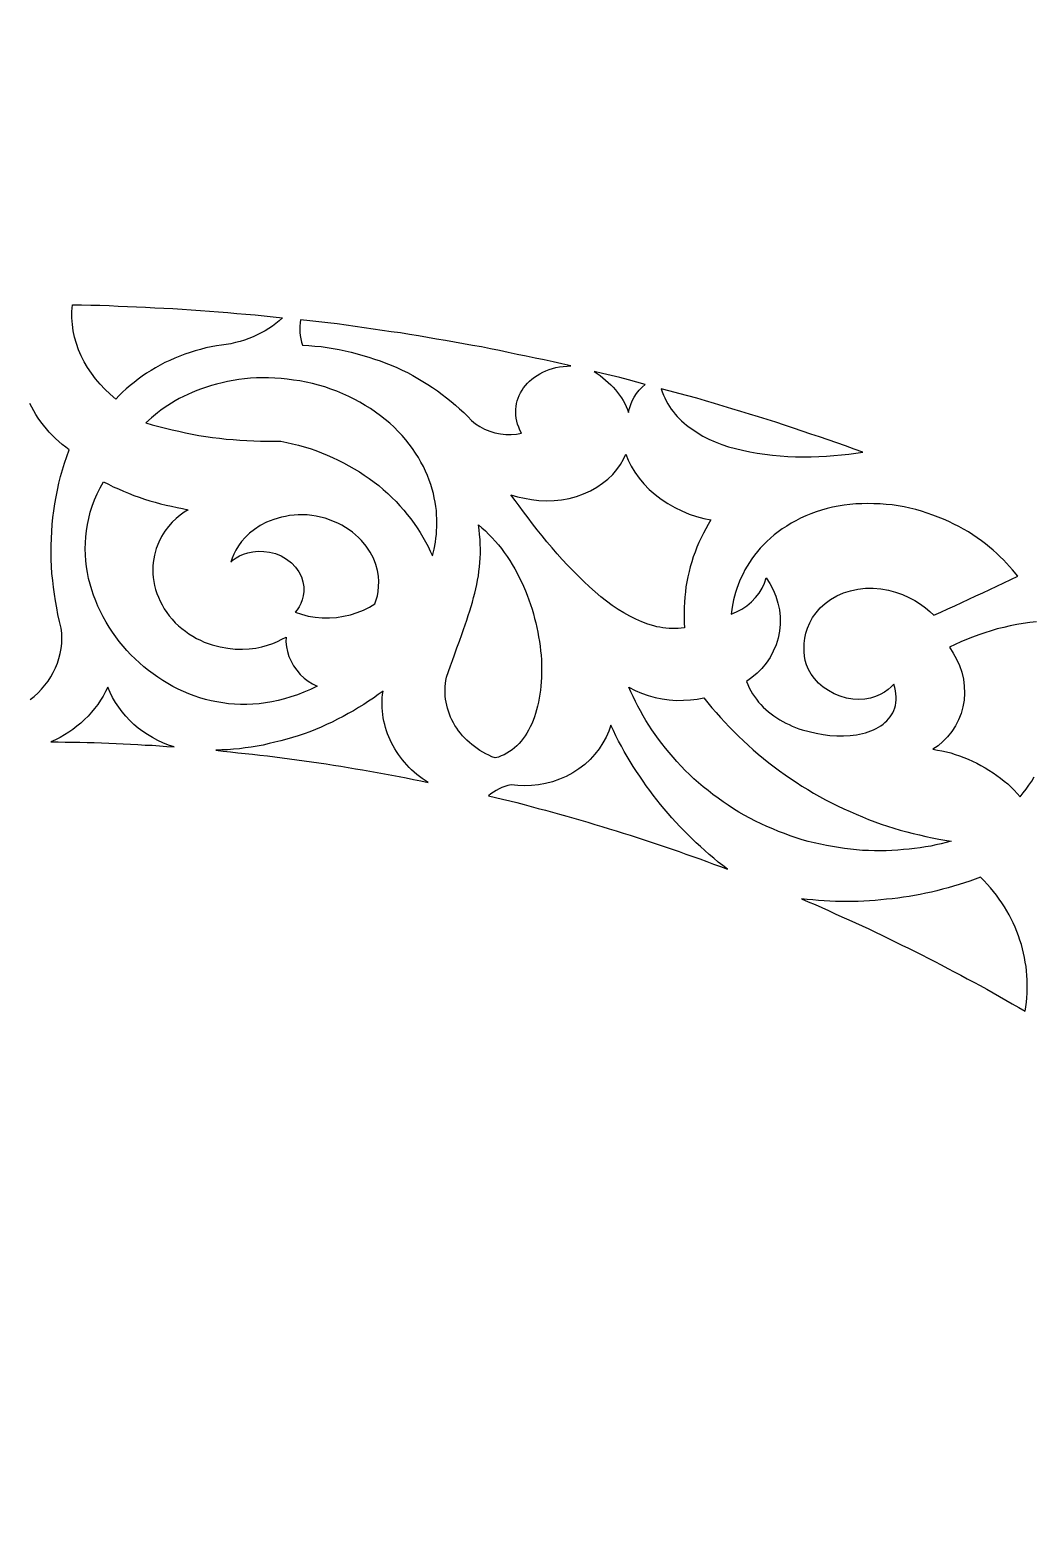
# Model space of a CAD drawing. Extents: x -1903 to -234, y -575 to 545.
# Drawn here: x -1342.9 to -1205.6, y 149.1 to 352.7 of the extents above; entities that cross this region are included whole.
import ezdxf

# ---------------------------------------------------------------- set-up
doc = ezdxf.new("R2010")
doc.units = 0
doc.layers.add('LAYER_1', color=18, linetype='CONTINUOUS')

msp = doc.modelspace()

# ---------------------------------------------------------------- linework, layer by layer
at = {"layer": 'LAYER_1'}
msp.add_lwpolyline([(-1342.91, 545.22, 0.414214), (-1902.91, -14.78, 0.414214), (-1342.91, -574.78, 0.414214), (-782.91, -14.78, 0.414214)], format="xyb", close=True, dxfattribs=at)
for points in [[(-1308.32, 313.27), (-1308.75, 312.87), (-1309.2, 312.5), (-1309.68, 312.14), (-1310.17, 311.81), (-1310.68, 311.49), (-1311.21, 311.2), (-1311.76, 310.93), (-1312.33, 310.68), (-1312.91, 310.44), (-1313.51, 310.22), (-1314.12, 310.03), (-1314.74, 309.86), (-1315.37, 309.72), (-1316.01, 309.6), (-1316.67, 309.51), (-1317.33, 309.44), (-1318.06, 309.28), (-1318.8, 309.13), (-1319.53, 308.94), (-1320.25, 308.74), (-1320.97, 308.52), (-1321.68, 308.29), (-1322.37, 308.03), (-1323.06, 307.75), (-1323.74, 307.43), (-1324.41, 307.12), (-1325.05, 306.77), (-1325.7, 306.42), (-1326.31, 306.04), (-1326.92, 305.66), (-1327.51, 305.26), (-1328.09, 304.85), (-1328.63, 304.42), (-1329.18, 303.99), (-1329.69, 303.53), (-1330.19, 303.08), (-1330.66, 302.6), (-1331.13, 302.12), (-1331.89, 302.79), (-1332.61, 303.48), (-1333.28, 304.19), (-1333.9, 304.92), (-1334.47, 305.68), (-1334.99, 306.45), (-1335.46, 307.25), (-1335.87, 308.07), (-1336.22, 308.9), (-1336.52, 309.75), (-1336.77, 310.61), (-1336.95, 311.48), (-1337.07, 312.36), (-1337.13, 313.25), (-1337.13, 314.14), (-1337.07, 315.04), (-1335.81, 315.02), (-1334.56, 315), (-1333.31, 314.98), (-1332.06, 314.94), (-1330.8, 314.88), (-1329.55, 314.82), (-1328.3, 314.76), (-1327.05, 314.7), (-1325.8, 314.65), (-1324.55, 314.59), (-1323.3, 314.53), (-1322.05, 314.46), (-1320.8, 314.36), (-1319.55, 314.27), (-1318.3, 314.17), (-1317.05, 314.07), (-1315.8, 313.97), (-1314.55, 313.87), (-1313.31, 313.77), (-1312.06, 313.68), (-1310.81, 313.54), (-1309.57, 313.41)], [(-1275.58, 297.44), (-1275.79, 297.85), (-1275.96, 298.27), (-1276.11, 298.68), (-1276.22, 299.1), (-1276.3, 299.51), (-1276.35, 299.92), (-1276.37, 300.33), (-1276.36, 300.73), (-1276.32, 301.12), (-1276.25, 301.51), (-1276.16, 301.9), (-1276.03, 302.27), (-1275.89, 302.64), (-1275.71, 302.99), (-1275.51, 303.34), (-1275.29, 303.67), (-1275.04, 303.99), (-1274.76, 304.3), (-1274.47, 304.6), (-1274.15, 304.87), (-1273.81, 305.14), (-1273.45, 305.38), (-1273.07, 305.61), (-1272.66, 305.82), (-1272.24, 306.01), (-1271.8, 306.18), (-1271.34, 306.33), (-1270.87, 306.45), (-1270.38, 306.55), (-1269.87, 306.61), (-1269.35, 306.66), (-1268.82, 306.67), (-1270.04, 306.96), (-1271.26, 307.25), (-1272.48, 307.5), (-1273.71, 307.75), (-1274.93, 308.01), (-1276.16, 308.26), (-1277.39, 308.52), (-1278.61, 308.77), (-1279.84, 309.02), (-1281.06, 309.28), (-1282.3, 309.49), (-1283.53, 309.71), (-1284.76, 309.92), (-1286, 310.14), (-1287.23, 310.35), (-1288.46, 310.57), (-1289.7, 310.78), (-1290.93, 311), (-1292.17, 311.19), (-1293.41, 311.36), (-1294.65, 311.54), (-1295.89, 311.72), (-1297.13, 311.89), (-1298.36, 312.07), (-1299.6, 312.25), (-1300.84, 312.42), (-1302.08, 312.58), (-1303.33, 312.72), (-1304.57, 312.86), (-1305.82, 313), (-1305.89, 312.57), (-1305.93, 312.13), (-1305.94, 311.7), (-1305.93, 311.26), (-1305.88, 310.83), (-1305.8, 310.39), (-1305.69, 309.95), (-1305.55, 309.52), (-1304.71, 309.47), (-1303.86, 309.4), (-1303.02, 309.32), (-1302.18, 309.22), (-1301.35, 309.08), (-1300.53, 308.92), (-1299.71, 308.75), (-1298.9, 308.55), (-1298.09, 308.34), (-1297.29, 308.12), (-1296.49, 307.88), (-1295.71, 307.62), (-1294.93, 307.35), (-1294.16, 307.07), (-1293.41, 306.77), (-1292.66, 306.45), (-1291.92, 306.11), (-1291.19, 305.75), (-1290.48, 305.36), (-1289.78, 304.97), (-1289.09, 304.56), (-1288.41, 304.13), (-1287.75, 303.7), (-1287.09, 303.25), (-1286.46, 302.78), (-1285.83, 302.31), (-1285.22, 301.82), (-1284.63, 301.32), (-1284.05, 300.81), (-1283.49, 300.28), (-1282.94, 299.74), (-1282.41, 299.18), (-1281.87, 298.75), (-1281.28, 298.37), (-1280.63, 298.03), (-1279.93, 297.74), (-1279.21, 297.52), (-1278.47, 297.37), (-1277.72, 297.29), (-1276.98, 297.27), (-1276.27, 297.32)], [(-1260.91, 300.3), (-1260.79, 300.86), (-1260.63, 301.39), (-1260.41, 301.91), (-1260.15, 302.41), (-1259.83, 302.88), (-1259.48, 303.33), (-1259.07, 303.76), (-1258.63, 304.15), (-1259.79, 304.47), (-1260.95, 304.78), (-1262.12, 305.07), (-1263.3, 305.35), (-1264.47, 305.63), (-1265.64, 305.91), (-1265.22, 305.64), (-1264.82, 305.35), (-1264.43, 305.05), (-1264.06, 304.74), (-1263.7, 304.42), (-1263.36, 304.09), (-1263.03, 303.75), (-1262.72, 303.4), (-1262.43, 303.04), (-1262.16, 302.68), (-1261.9, 302.3), (-1261.66, 301.92), (-1261.44, 301.53), (-1261.25, 301.13), (-1261.07, 300.72)], [(-1287.78, 280.66), (-1287.55, 281.58), (-1287.37, 282.55), (-1287.3, 283.06), (-1287.24, 283.57), (-1287.2, 284.1), (-1287.17, 284.62), (-1287.17, 285.17), (-1287.17, 285.72), (-1287.2, 286.28), (-1287.24, 286.85), (-1287.32, 287.43), (-1287.4, 288.01), (-1287.53, 288.61), (-1287.65, 289.21), (-1287.83, 289.81), (-1288, 290.42), (-1288.23, 291.03), (-1288.46, 291.65), (-1288.74, 292.27), (-1289.02, 292.88), (-1289.36, 293.5), (-1289.7, 294.12), (-1290.1, 294.73), (-1290.5, 295.34), (-1290.96, 295.94), (-1291.42, 296.54), (-1291.94, 297.13), (-1292.45, 297.71), (-1293.03, 298.27), (-1293.61, 298.83), (-1294.24, 299.34), (-1294.87, 299.85), (-1295.56, 300.33), (-1296.24, 300.82), (-1296.97, 301.26), (-1297.7, 301.7), (-1298.47, 302.1), (-1299.24, 302.5), (-1300.04, 302.85), (-1300.85, 303.21), (-1301.68, 303.51), (-1302.51, 303.82), (-1303.36, 304.05), (-1304.21, 304.27), (-1305.07, 304.45), (-1305.93, 304.62), (-1306.79, 304.74), (-1307.65, 304.87), (-1308.51, 304.94), (-1309.36, 305.01), (-1310.21, 305.03), (-1311.05, 305.05), (-1311.88, 305.02), (-1312.7, 305), (-1313.5, 304.9), (-1314.3, 304.8), (-1315.07, 304.67), (-1315.84, 304.53), (-1316.58, 304.36), (-1317.32, 304.18), (-1318.02, 303.98), (-1318.72, 303.77), (-1319.38, 303.53), (-1320.04, 303.3), (-1320.66, 303.04), (-1321.28, 302.77), (-1321.86, 302.49), (-1322.44, 302.21), (-1322.98, 301.91), (-1323.51, 301.59), (-1324.01, 301.26), (-1324.51, 300.93), (-1324.97, 300.59), (-1325.43, 300.25), (-1326.26, 299.56), (-1327.03, 298.86), (-1326.14, 298.61), (-1325.24, 298.36), (-1324.34, 298.14), (-1323.43, 297.93), (-1322.52, 297.72), (-1321.6, 297.51), (-1320.68, 297.33), (-1319.75, 297.15), (-1318.82, 297.01), (-1317.89, 296.87), (-1316.95, 296.76), (-1316.01, 296.66), (-1315.07, 296.59), (-1314.13, 296.52), (-1313.19, 296.47), (-1312.25, 296.41), (-1311.32, 296.38), (-1310.38, 296.35), (-1309.45, 296.36), (-1308.52, 296.37), (-1307.72, 296.19), (-1306.92, 296.02), (-1306.12, 295.81), (-1305.32, 295.6), (-1304.53, 295.35), (-1303.75, 295.1), (-1302.97, 294.78), (-1302.2, 294.47), (-1301.44, 294.12), (-1300.68, 293.77), (-1299.94, 293.38), (-1299.21, 292.99), (-1298.5, 292.57), (-1297.78, 292.15), (-1297.1, 291.69), (-1296.42, 291.24), (-1295.77, 290.75), (-1295.12, 290.27), (-1294.51, 289.75), (-1293.9, 289.21), (-1293.33, 288.65), (-1292.76, 288.09), (-1292.23, 287.5), (-1291.7, 286.92), (-1291.22, 286.32), (-1290.73, 285.72), (-1290.29, 285.1), (-1289.86, 284.48), (-1289.46, 283.85), (-1289.07, 283.22), (-1288.72, 282.58), (-1288.38, 281.95), (-1288.08, 281.3)], [(-1228.84, 294.85), (-1230.02, 295.29), (-1231.2, 295.73), (-1232.39, 296.13), (-1233.58, 296.53), (-1234.78, 296.94), (-1235.97, 297.34), (-1237.16, 297.75), (-1238.35, 298.15), (-1239.55, 298.55), (-1240.74, 298.96), (-1241.94, 299.33), (-1243.15, 299.7), (-1244.35, 300.06), (-1245.56, 300.43), (-1246.76, 300.8), (-1247.97, 301.16), (-1249.17, 301.53), (-1250.37, 301.9), (-1251.59, 302.24), (-1252.8, 302.57), (-1254.02, 302.9), (-1255.23, 303.22), (-1256.45, 303.55), (-1256.3, 303.11), (-1256.13, 302.69), (-1255.95, 302.28), (-1255.76, 301.88), (-1255.54, 301.49), (-1255.32, 301.12), (-1255.07, 300.76), (-1254.82, 300.41), (-1254.55, 300.07), (-1254.26, 299.75), (-1253.96, 299.43), (-1253.65, 299.13), (-1253.33, 298.84), (-1252.99, 298.56), (-1252.64, 298.29), (-1252.28, 298.04), (-1251.54, 297.54), (-1250.75, 297.07), (-1249.93, 296.65), (-1249.07, 296.27), (-1248.17, 295.92), (-1247.25, 295.61), (-1246.29, 295.34), (-1245.32, 295.11), (-1244.32, 294.9), (-1243.3, 294.74), (-1242.27, 294.6), (-1241.23, 294.46), (-1240.18, 294.35), (-1239.13, 294.28), (-1238.06, 294.23), (-1237, 294.21), (-1235.94, 294.21), (-1234.88, 294.25), (-1233.84, 294.3), (-1232.8, 294.38), (-1231.77, 294.48), (-1230.77, 294.59), (-1229.79, 294.7)], [(-1253.27, 270.79), (-1253.7, 270.73), (-1254.12, 270.7), (-1254.54, 270.68), (-1254.96, 270.68), (-1255.38, 270.7), (-1255.8, 270.74), (-1256.22, 270.8), (-1256.64, 270.87), (-1257.05, 270.95), (-1257.47, 271.06), (-1258.29, 271.31), (-1259.11, 271.62), (-1259.92, 271.98), (-1260.74, 272.38), (-1261.55, 272.83), (-1262.35, 273.32), (-1263.15, 273.86), (-1263.94, 274.44), (-1264.72, 275.06), (-1265.5, 275.72), (-1266.27, 276.4), (-1267.03, 277.12), (-1267.78, 277.87), (-1268.52, 278.61), (-1269.26, 279.37), (-1269.99, 280.16), (-1270.7, 280.95), (-1271.4, 281.76), (-1272.09, 282.58), (-1272.76, 283.4), (-1273.43, 284.23), (-1274.06, 285.06), (-1274.69, 285.88), (-1275.29, 286.69), (-1275.89, 287.49), (-1276.45, 288.26), (-1277.02, 289.03), (-1276.12, 288.76), (-1275.18, 288.55), (-1274.21, 288.36), (-1273.2, 288.24), (-1272.17, 288.2), (-1271.13, 288.23), (-1270.09, 288.33), (-1269.06, 288.52), (-1268.05, 288.79), (-1267.08, 289.14), (-1266.15, 289.56), (-1265.27, 290.05), (-1264.47, 290.6), (-1263.74, 291.18), (-1263.09, 291.81), (-1262.52, 292.48), (-1262.03, 293.17), (-1261.63, 293.88), (-1261.3, 294.6), (-1260.96, 293.76), (-1260.55, 292.93), (-1260.05, 292.1), (-1259.48, 291.29), (-1258.82, 290.5), (-1258.09, 289.76), (-1257.3, 289.05), (-1256.45, 288.41), (-1255.54, 287.82), (-1254.6, 287.28), (-1253.63, 286.8), (-1252.64, 286.38), (-1251.64, 286.04), (-1250.63, 285.77), (-1249.64, 285.57), (-1250, 284.97), (-1250.36, 284.37), (-1250.68, 283.75), (-1251, 283.12), (-1251.29, 282.48), (-1251.57, 281.84), (-1251.82, 281.18), (-1252.06, 280.52), (-1252.27, 279.85), (-1252.47, 279.17), (-1252.64, 278.49), (-1252.8, 277.8), (-1252.93, 277.11), (-1253.06, 276.41), (-1253.14, 275.71), (-1253.23, 275.01), (-1253.27, 274.31), (-1253.32, 273.6), (-1253.33, 272.9), (-1253.33, 272.19), (-1253.3, 271.49)], [(-1303.56, 262.78), (-1304.47, 262.35), (-1305.37, 261.97), (-1306.26, 261.63), (-1307.15, 261.33), (-1308.03, 261.08), (-1308.91, 260.85), (-1309.78, 260.65), (-1310.65, 260.5), (-1311.51, 260.39), (-1312.36, 260.32), (-1313.2, 260.28), (-1314.04, 260.29), (-1314.86, 260.33), (-1315.68, 260.4), (-1316.49, 260.51), (-1317.29, 260.65), (-1318.08, 260.8), (-1318.87, 260.99), (-1319.64, 261.21), (-1320.4, 261.46), (-1321.15, 261.74), (-1321.88, 262.05), (-1322.61, 262.39), (-1323.32, 262.76), (-1324.02, 263.16), (-1324.7, 263.58), (-1325.37, 264.03), (-1326.03, 264.48), (-1326.67, 264.96), (-1327.29, 265.46), (-1327.9, 265.98), (-1328.48, 266.53), (-1329.05, 267.1), (-1329.6, 267.68), (-1330.14, 268.29), (-1330.65, 268.92), (-1331.13, 269.56), (-1331.6, 270.22), (-1332.04, 270.9), (-1332.46, 271.59), (-1332.86, 272.3), (-1333.23, 273.02), (-1333.57, 273.76), (-1333.88, 274.51), (-1334.17, 275.26), (-1334.43, 276.02), (-1334.65, 276.79), (-1334.85, 277.57), (-1335.01, 278.36), (-1335.14, 279.17), (-1335.24, 279.97), (-1335.29, 280.79), (-1335.32, 281.61), (-1335.3, 282.44), (-1335.25, 283.27), (-1335.15, 284.1), (-1335.02, 284.94), (-1334.84, 285.78), (-1334.62, 286.63), (-1334.35, 287.47), (-1334.04, 288.31), (-1333.68, 289.15), (-1333.27, 289.99), (-1332.82, 290.81), (-1332.14, 290.47), (-1331.47, 290.13), (-1330.77, 289.82), (-1330.08, 289.5), (-1329.37, 289.22), (-1328.66, 288.94), (-1327.93, 288.68), (-1327.21, 288.43), (-1326.47, 288.21), (-1325.73, 287.99), (-1324.99, 287.8), (-1324.24, 287.61), (-1323.49, 287.45), (-1322.74, 287.27), (-1321.98, 287.12), (-1321.23, 286.98), (-1321.77, 286.63), (-1322.32, 286.22), (-1322.87, 285.77), (-1323.4, 285.25), (-1323.92, 284.68), (-1324.41, 284.03), (-1324.86, 283.3), (-1325.26, 282.51), (-1325.59, 281.65), (-1325.85, 280.73), (-1326.02, 279.75), (-1326.05, 279.24), (-1326.08, 278.73), (-1326.05, 278.2), (-1326.02, 277.67), (-1325.93, 277.13), (-1325.83, 276.59), (-1325.68, 276.05), (-1325.52, 275.51), (-1325.3, 274.98), (-1325.07, 274.44), (-1324.78, 273.93), (-1324.49, 273.41), (-1324.14, 272.91), (-1323.8, 272.42), (-1323.39, 271.96), (-1322.99, 271.5), (-1322.54, 271.09), (-1322.09, 270.68), (-1321.6, 270.32), (-1321.11, 269.95), (-1320.6, 269.65), (-1320.08, 269.34), (-1319.55, 269.09), (-1319.02, 268.84), (-1318.48, 268.65), (-1317.94, 268.45), (-1317.4, 268.32), (-1316.86, 268.18), (-1315.8, 268), (-1314.77, 267.89), (-1313.79, 267.86), (-1312.85, 267.91), (-1311.96, 268.02), (-1311.14, 268.19), (-1310.36, 268.4), (-1309.65, 268.65), (-1308.98, 268.92), (-1308.38, 269.22), (-1307.82, 269.52), (-1307.83, 268.87), (-1307.77, 268.21), (-1307.63, 267.54), (-1307.42, 266.87), (-1307.14, 266.21), (-1306.78, 265.58), (-1306.36, 264.98), (-1305.88, 264.42), (-1305.35, 263.92), (-1304.78, 263.48), (-1304.18, 263.1)], [(-1224.61, 263.08), (-1224.97, 262.7), (-1225.39, 262.33), (-1225.89, 261.98), (-1226.45, 261.67), (-1227.09, 261.4), (-1227.79, 261.18), (-1228.55, 261.04), (-1229.37, 260.99), (-1230.22, 261.02), (-1231.08, 261.17), (-1231.93, 261.41), (-1232.76, 261.76), (-1233.55, 262.19), (-1234.27, 262.68), (-1234.91, 263.23), (-1235.46, 263.83), (-1235.91, 264.46), (-1236.27, 265.09), (-1236.54, 265.73), (-1236.73, 266.34), (-1236.84, 266.93), (-1236.89, 267.49), (-1236.89, 268.01), (-1236.86, 268.67), (-1236.78, 269.36), (-1236.64, 270.06), (-1236.42, 270.77), (-1236.12, 271.48), (-1235.73, 272.19), (-1235.25, 272.87), (-1234.68, 273.53), (-1234.02, 274.14), (-1233.26, 274.69), (-1232.42, 275.17), (-1231.51, 275.57), (-1230.53, 275.88), (-1229.51, 276.1), (-1228.46, 276.22), (-1227.41, 276.23), (-1226.36, 276.13), (-1225.34, 275.95), (-1224.35, 275.68), (-1223.41, 275.35), (-1222.53, 274.96), (-1221.71, 274.52), (-1220.96, 274.05), (-1220.28, 273.55), (-1219.67, 273.03), (-1219.12, 272.51), (-1218.17, 272.96), (-1217.21, 273.4), (-1216.26, 273.83), (-1215.3, 274.27), (-1214.34, 274.71), (-1213.39, 275.16), (-1212.43, 275.6), (-1211.46, 276.05), (-1210.51, 276.5), (-1209.55, 276.96), (-1208.59, 277.41), (-1207.62, 277.86), (-1208.35, 278.75), (-1208.75, 279.2), (-1209.15, 279.65), (-1209.59, 280.1), (-1210.03, 280.54), (-1210.51, 280.98), (-1211, 281.43), (-1211.52, 281.86), (-1212.04, 282.3), (-1212.61, 282.72), (-1213.17, 283.14), (-1213.78, 283.55), (-1214.39, 283.94), (-1215.04, 284.3), (-1215.69, 284.67), (-1216.38, 285.01), (-1217.07, 285.35), (-1217.8, 285.66), (-1218.52, 285.97), (-1219.28, 286.24), (-1220.03, 286.52), (-1220.81, 286.76), (-1221.59, 286.99), (-1222.39, 287.19), (-1223.19, 287.38), (-1224.01, 287.51), (-1224.83, 287.63), (-1225.66, 287.7), (-1226.49, 287.78), (-1227.32, 287.8), (-1228.15, 287.82), (-1228.98, 287.79), (-1229.8, 287.76), (-1230.61, 287.68), (-1231.42, 287.59), (-1232.2, 287.46), (-1232.99, 287.32), (-1233.75, 287.13), (-1234.51, 286.93), (-1235.24, 286.68), (-1235.98, 286.42), (-1236.67, 286.12), (-1237.36, 285.82), (-1238.01, 285.47), (-1238.66, 285.13), (-1239.26, 284.74), (-1239.87, 284.36), (-1240.42, 283.95), (-1240.97, 283.53), (-1241.48, 283.09), (-1241.98, 282.64), (-1242.43, 282.18), (-1242.88, 281.71), (-1243.28, 281.23), (-1243.68, 280.74), (-1244.03, 280.24), (-1244.38, 279.74), (-1244.69, 279.23), (-1244.99, 278.72), (-1245.25, 278.21), (-1245.5, 277.7), (-1245.71, 277.18), (-1245.93, 276.67), (-1246.1, 276.16), (-1246.27, 275.64), (-1246.4, 275.14), (-1246.54, 274.63), (-1246.63, 274.13), (-1246.73, 273.63), (-1246.87, 272.65), (-1246.12, 272.98), (-1245.4, 273.37), (-1244.73, 273.83), (-1244.1, 274.36), (-1243.54, 274.94), (-1243.06, 275.56), (-1242.65, 276.23), (-1242.32, 276.93), (-1242.07, 277.65), (-1241.57, 276.85), (-1241.13, 276), (-1240.76, 275.11), (-1240.47, 274.19), (-1240.27, 273.24), (-1240.17, 272.28), (-1240.16, 271.31), (-1240.25, 270.34), (-1240.44, 269.39), (-1240.72, 268.46), (-1241.1, 267.58), (-1241.55, 266.75), (-1242.09, 265.96), (-1242.68, 265.24), (-1243.33, 264.58), (-1244.03, 263.98), (-1244.75, 263.46), (-1244.58, 263.01), (-1244.39, 262.58), (-1244.17, 262.16), (-1243.94, 261.76), (-1243.68, 261.38), (-1243.4, 261), (-1243.11, 260.63), (-1242.8, 260.28), (-1242.48, 259.94), (-1242.14, 259.61), (-1241.78, 259.3), (-1241.41, 259), (-1241.03, 258.72), (-1240.64, 258.45), (-1240.23, 258.2), (-1239.81, 257.96), (-1239.38, 257.74), (-1238.95, 257.53), (-1238.5, 257.33), (-1238.05, 257.15), (-1237.59, 256.98), (-1237.13, 256.83), (-1236.19, 256.57), (-1235.24, 256.35), (-1234.29, 256.17), (-1233.35, 256.05), (-1232.41, 255.99), (-1231.49, 255.98), (-1230.59, 256.03), (-1230.15, 256.08), (-1229.72, 256.14), (-1229.3, 256.22), (-1228.89, 256.31), (-1228.49, 256.42), (-1228.1, 256.54), (-1227.73, 256.68), (-1227.37, 256.83), (-1227.02, 256.99), (-1226.69, 257.17), (-1226.38, 257.37), (-1226.08, 257.58), (-1225.81, 257.81), (-1225.55, 258.05), (-1225.31, 258.31), (-1225.1, 258.58), (-1224.91, 258.87), (-1224.74, 259.17), (-1224.6, 259.49), (-1224.48, 259.82), (-1224.39, 260.17), (-1224.33, 260.54), (-1224.3, 260.92), (-1224.3, 261.32), (-1224.33, 261.74), (-1224.39, 262.17), (-1224.48, 262.62)], [(-1295.64, 274.08), (-1295.46, 274.61), (-1295.31, 275.17), (-1295.2, 275.79), (-1295.14, 276.45), (-1295.13, 277.15), (-1295.18, 277.89), (-1295.31, 278.67), (-1295.53, 279.48), (-1295.85, 280.32), (-1296.28, 281.16), (-1296.83, 281.98), (-1297.5, 282.78), (-1297.89, 283.16), (-1298.29, 283.54), (-1298.74, 283.89), (-1299.19, 284.24), (-1299.7, 284.55), (-1300.2, 284.86), (-1300.75, 285.12), (-1301.31, 285.38), (-1301.89, 285.59), (-1302.47, 285.8), (-1303.08, 285.95), (-1303.69, 286.1), (-1304.3, 286.18), (-1304.92, 286.27), (-1305.53, 286.27), (-1306.14, 286.28), (-1306.73, 286.22), (-1307.33, 286.17), (-1307.89, 286.06), (-1308.46, 285.95), (-1309.51, 285.64), (-1310.48, 285.25), (-1311.36, 284.79), (-1312.14, 284.28), (-1312.82, 283.74), (-1313.42, 283.18), (-1313.92, 282.6), (-1314.34, 282.02), (-1314.7, 281.45), (-1314.98, 280.89), (-1315.21, 280.34), (-1315.39, 279.81), (-1315.04, 280.1), (-1314.64, 280.38), (-1314.17, 280.64), (-1313.64, 280.88), (-1313.04, 281.07), (-1312.37, 281.21), (-1311.65, 281.28), (-1310.88, 281.27), (-1310.08, 281.17), (-1309.27, 280.96), (-1308.48, 280.64), (-1307.74, 280.22), (-1307.08, 279.7), (-1306.51, 279.11), (-1306.05, 278.47), (-1305.72, 277.78), (-1305.51, 277.09), (-1305.4, 276.41), (-1305.4, 275.76), (-1305.47, 275.16), (-1305.61, 274.61), (-1305.81, 274.11), (-1306.04, 273.67), (-1306.29, 273.28), (-1306.57, 272.94), (-1305.69, 272.65), (-1304.77, 272.41), (-1303.83, 272.25), (-1302.86, 272.16), (-1301.88, 272.15), (-1300.91, 272.22), (-1299.94, 272.37), (-1299, 272.59), (-1298.09, 272.88), (-1297.22, 273.23), (-1296.4, 273.63)], [(-1279.17, 252.97), (-1279.62, 253.14), (-1280.06, 253.33), (-1280.48, 253.53), (-1280.89, 253.76), (-1281.28, 253.99), (-1281.66, 254.25), (-1282.03, 254.52), (-1282.38, 254.8), (-1282.72, 255.09), (-1283.05, 255.39), (-1283.36, 255.7), (-1283.66, 256.02), (-1283.94, 256.36), (-1284.21, 256.7), (-1284.45, 257.06), (-1284.69, 257.42), (-1284.9, 257.79), (-1285.1, 258.18), (-1285.28, 258.57), (-1285.44, 258.96), (-1285.59, 259.37), (-1285.71, 259.77), (-1285.82, 260.19), (-1285.91, 260.61), (-1285.97, 261.03), (-1286.02, 261.45), (-1286.05, 261.88), (-1286.05, 262.31), (-1286.03, 262.74), (-1286, 263.17), (-1285.94, 263.6), (-1285.85, 264.03), (-1285.58, 264.8), (-1285.31, 265.57), (-1285.03, 266.34), (-1284.75, 267.11), (-1284.42, 268.04), (-1284.08, 268.97), (-1283.74, 269.9), (-1283.51, 270.56), (-1283.28, 271.22), (-1283.07, 271.85), (-1282.86, 272.49), (-1282.66, 273.11), (-1282.47, 273.72), (-1282.3, 274.33), (-1282.13, 274.94), (-1281.98, 275.54), (-1281.83, 276.14), (-1281.71, 276.73), (-1281.59, 277.33), (-1281.49, 277.93), (-1281.4, 278.53), (-1281.34, 279.13), (-1281.27, 279.74), (-1281.24, 280.36), (-1281.21, 280.98), (-1281.21, 281.61), (-1281.22, 282.24), (-1281.26, 282.89), (-1281.31, 283.56), (-1281.38, 284.23), (-1281.48, 284.92), (-1280.99, 284.5), (-1280.51, 284.06), (-1280.05, 283.6), (-1279.6, 283.13), (-1279.17, 282.65), (-1278.74, 282.15), (-1278.34, 281.64), (-1277.94, 281.11), (-1277.56, 280.58), (-1277.19, 280.03), (-1276.85, 279.46), (-1276.51, 278.89), (-1276.19, 278.29), (-1275.88, 277.7), (-1275.59, 277.09), (-1275.31, 276.49), (-1275.05, 275.87), (-1274.8, 275.25), (-1274.57, 274.62), (-1274.34, 273.99), (-1274.14, 273.36), (-1273.95, 272.73), (-1273.78, 272.09), (-1273.61, 271.46), (-1273.47, 270.82), (-1273.34, 270.18), (-1273.23, 269.55), (-1273.12, 268.91), (-1273.04, 268.28), (-1272.96, 267.65), (-1272.91, 267.03), (-1272.86, 266.41), (-1272.84, 265.8), (-1272.82, 265.19), (-1272.83, 264.59), (-1272.84, 263.99), (-1272.88, 263.41), (-1272.92, 262.82), (-1272.99, 262.26), (-1273.06, 261.69), (-1273.16, 261.15), (-1273.25, 260.61), (-1273.37, 260.08), (-1273.51, 259.57), (-1273.65, 259.07), (-1273.82, 258.58), (-1273.99, 258.11), (-1274.18, 257.65), (-1274.39, 257.21), (-1274.61, 256.79), (-1274.84, 256.38), (-1275.09, 255.99), (-1275.35, 255.62), (-1275.63, 255.27), (-1275.92, 254.94), (-1276.22, 254.63), (-1276.54, 254.34), (-1276.87, 254.08), (-1277.22, 253.83), (-1277.58, 253.61), (-1277.96, 253.41), (-1278.35, 253.24), (-1278.75, 253.09)], [(-1323.16, 254.47), (-1323.93, 254.73), (-1324.67, 255.04), (-1325.39, 255.38), (-1326.09, 255.76), (-1326.77, 256.16), (-1327.42, 256.6), (-1328.05, 257.07), (-1328.65, 257.57), (-1329.21, 258.11), (-1329.75, 258.68), (-1330.26, 259.28), (-1330.73, 259.91), (-1331.17, 260.56), (-1331.56, 261.24), (-1331.92, 261.95), (-1332.24, 262.68), (-1332.54, 262.06), (-1332.87, 261.45), (-1333.23, 260.87), (-1333.61, 260.3), (-1334.03, 259.75), (-1334.46, 259.23), (-1334.93, 258.71), (-1335.41, 258.22), (-1335.92, 257.75), (-1336.45, 257.3), (-1337, 256.88), (-1337.57, 256.48), (-1338.16, 256.12), (-1338.77, 255.77), (-1339.39, 255.46), (-1340.03, 255.18), (-1339.04, 255.16), (-1338.05, 255.15), (-1337.05, 255.13), (-1336.06, 255.12), (-1335.07, 255.1), (-1334.07, 255.07), (-1333.08, 255.03), (-1332.09, 254.98), (-1331.1, 254.93), (-1330.1, 254.88), (-1329.11, 254.84), (-1328.12, 254.79), (-1327.13, 254.74), (-1326.14, 254.7), (-1325.14, 254.62), (-1324.15, 254.55)], [(-1288.37, 249.62), (-1288.77, 249.88), (-1289.17, 250.15), (-1289.55, 250.43), (-1289.92, 250.72), (-1290.28, 251.03), (-1290.63, 251.35), (-1290.96, 251.68), (-1291.28, 252.02), (-1291.59, 252.37), (-1291.88, 252.73), (-1292.16, 253.09), (-1292.43, 253.46), (-1292.69, 253.84), (-1292.93, 254.23), (-1293.15, 254.62), (-1293.37, 255.02), (-1293.56, 255.43), (-1293.74, 255.85), (-1293.91, 256.27), (-1294.06, 256.7), (-1294.19, 257.13), (-1294.31, 257.57), (-1294.41, 258.02), (-1294.5, 258.46), (-1294.57, 258.91), (-1294.62, 259.37), (-1294.65, 259.83), (-1294.66, 260.29), (-1294.66, 260.75), (-1294.64, 261.21), (-1294.6, 261.67), (-1294.54, 262.14), (-1295.19, 261.66), (-1295.84, 261.18), (-1296.51, 260.73), (-1297.19, 260.28), (-1297.89, 259.86), (-1298.58, 259.44), (-1299.3, 259.05), (-1300.02, 258.64), (-1300.77, 258.26), (-1301.51, 257.88), (-1302.27, 257.53), (-1303.03, 257.18), (-1303.8, 256.87), (-1304.57, 256.56), (-1305.36, 256.28), (-1306.14, 256.01), (-1306.94, 255.77), (-1307.73, 255.53), (-1308.54, 255.33), (-1309.34, 255.11), (-1310.15, 254.93), (-1310.96, 254.74), (-1311.77, 254.59), (-1312.59, 254.45), (-1313.4, 254.34), (-1314.21, 254.23), (-1315.02, 254.16), (-1315.83, 254.09), (-1316.63, 254.06), (-1317.44, 254.02), (-1316.43, 253.91), (-1315.42, 253.8), (-1314.41, 253.69), (-1313.4, 253.58), (-1312.4, 253.47), (-1311.39, 253.35), (-1310.38, 253.24), (-1309.37, 253.13), (-1308.37, 253), (-1307.36, 252.85), (-1306.36, 252.71), (-1305.35, 252.57), (-1304.35, 252.42), (-1303.34, 252.28), (-1302.34, 252.14), (-1301.34, 251.99), (-1300.33, 251.84), (-1299.33, 251.67), (-1298.33, 251.49), (-1297.34, 251.32), (-1296.34, 251.14), (-1295.34, 250.97), (-1294.34, 250.79), (-1293.34, 250.62), (-1292.34, 250.44), (-1291.35, 250.24), (-1290.35, 250.03), (-1289.36, 249.83)], [(-1216.73, 241.56), (-1217.42, 241.39), (-1218.11, 241.21), (-1218.83, 241.06), (-1219.54, 240.9), (-1220.28, 240.78), (-1221.01, 240.66), (-1221.76, 240.57), (-1222.52, 240.48), (-1223.29, 240.41), (-1224.07, 240.33), (-1224.86, 240.29), (-1225.65, 240.25), (-1226.45, 240.25), (-1227.26, 240.24), (-1228.07, 240.28), (-1228.88, 240.31), (-1229.7, 240.38), (-1230.52, 240.46), (-1231.34, 240.57), (-1232.16, 240.69), (-1233, 240.83), (-1233.83, 240.97), (-1234.66, 241.14), (-1235.49, 241.32), (-1236.32, 241.54), (-1237.14, 241.76), (-1237.96, 242.03), (-1238.78, 242.29), (-1239.58, 242.6), (-1240.39, 242.91), (-1241.18, 243.25), (-1241.98, 243.57), (-1242.77, 243.94), (-1243.55, 244.3), (-1244.31, 244.71), (-1245.08, 245.12), (-1245.81, 245.56), (-1246.55, 246), (-1247.27, 246.49), (-1247.98, 246.97), (-1248.67, 247.48), (-1249.37, 247.97), (-1250.03, 248.49), (-1250.7, 249.01), (-1251.33, 249.56), (-1251.97, 250.11), (-1252.57, 250.69), (-1253.17, 251.26), (-1253.73, 251.86), (-1254.3, 252.46), (-1254.83, 253.08), (-1255.36, 253.7), (-1255.86, 254.32), (-1256.37, 254.94), (-1256.83, 255.56), (-1257.3, 256.19), (-1257.73, 256.83), (-1258.16, 257.47), (-1258.55, 258.12), (-1258.94, 258.76), (-1259.3, 259.41), (-1259.66, 260.07), (-1259.98, 260.72), (-1260.3, 261.37), (-1260.59, 262.02), (-1260.87, 262.68), (-1260.03, 262.23), (-1259.15, 261.85), (-1258.24, 261.52), (-1257.3, 261.25), (-1256.33, 261.05), (-1255.35, 260.92), (-1254.37, 260.86), (-1253.4, 260.87), (-1252.44, 260.92), (-1251.51, 261.04), (-1250.6, 261.22), (-1250.05, 260.54), (-1249.51, 259.85), (-1248.93, 259.19), (-1248.35, 258.52), (-1247.74, 257.86), (-1247.13, 257.21), (-1246.49, 256.58), (-1245.86, 255.95), (-1245.19, 255.33), (-1244.53, 254.7), (-1243.85, 254.09), (-1243.16, 253.48), (-1242.45, 252.89), (-1241.73, 252.31), (-1241, 251.75), (-1240.26, 251.2), (-1239.49, 250.67), (-1238.73, 250.15), (-1237.95, 249.64), (-1237.18, 249.12), (-1236.38, 248.63), (-1235.59, 248.14), (-1234.77, 247.69), (-1233.96, 247.23), (-1233.13, 246.81), (-1232.3, 246.39), (-1231.45, 246.01), (-1230.6, 245.63), (-1229.75, 245.26), (-1228.91, 244.89), (-1228.05, 244.55), (-1227.19, 244.21), (-1226.32, 243.91), (-1225.45, 243.61), (-1224.58, 243.35), (-1223.71, 243.08), (-1222.83, 242.86), (-1221.95, 242.63), (-1221.08, 242.42), (-1220.21, 242.21), (-1219.34, 242.03), (-1218.46, 241.85), (-1217.6, 241.71)], [(-1247.39, 237.72), (-1248.01, 238.22), (-1248.65, 238.71), (-1249.26, 239.23), (-1249.87, 239.75), (-1250.46, 240.29), (-1251.06, 240.82), (-1251.65, 241.36), (-1252.23, 241.9), (-1252.8, 242.46), (-1253.37, 243.02), (-1253.91, 243.59), (-1254.46, 244.17), (-1254.99, 244.77), (-1255.52, 245.37), (-1256.03, 245.99), (-1256.55, 246.61), (-1257.04, 247.24), (-1257.53, 247.88), (-1258.01, 248.52), (-1258.49, 249.15), (-1258.94, 249.8), (-1259.4, 250.46), (-1259.84, 251.12), (-1260.28, 251.79), (-1260.7, 252.48), (-1261.12, 253.17), (-1261.51, 253.87), (-1261.91, 254.57), (-1262.28, 255.29), (-1262.65, 256.01), (-1263, 256.74), (-1263.36, 257.47), (-1263.64, 256.65), (-1264, 255.83), (-1264.43, 255.03), (-1264.95, 254.24), (-1265.54, 253.49), (-1266.2, 252.77), (-1266.93, 252.09), (-1267.72, 251.48), (-1268.57, 250.93), (-1269.45, 250.44), (-1270.38, 250.04), (-1271.32, 249.71), (-1272.29, 249.46), (-1273.25, 249.29), (-1274.21, 249.19), (-1275.16, 249.17), (-1276.09, 249.2), (-1276.99, 249.28), (-1277.43, 249.18), (-1277.85, 249.05), (-1278.26, 248.9), (-1278.66, 248.73), (-1279.05, 248.53), (-1279.42, 248.3), (-1279.78, 248.06), (-1280.12, 247.79), (-1279.14, 247.55), (-1278.16, 247.32), (-1277.18, 247.08), (-1276.2, 246.85), (-1275.22, 246.59), (-1274.25, 246.33), (-1273.28, 246.06), (-1272.31, 245.8), (-1271.33, 245.53), (-1270.36, 245.26), (-1269.39, 245), (-1268.42, 244.73), (-1267.45, 244.46), (-1266.48, 244.16), (-1265.52, 243.87), (-1264.56, 243.57), (-1263.59, 243.27), (-1262.63, 242.98), (-1261.67, 242.68), (-1260.7, 242.38), (-1259.74, 242.09), (-1258.78, 241.77), (-1257.83, 241.44), (-1256.88, 241.12), (-1255.92, 240.79), (-1254.97, 240.46), (-1254.01, 240.14), (-1253.06, 239.81), (-1252.11, 239.48), (-1251.16, 239.15), (-1250.21, 238.79), (-1249.27, 238.43), (-1248.33, 238.08)], [(-1206.63, 218.28), (-1206.53, 218.89), (-1206.45, 219.5), (-1206.39, 220.11), (-1206.35, 220.73), (-1206.33, 221.34), (-1206.33, 221.95), (-1206.34, 222.56), (-1206.38, 223.17), (-1206.43, 223.79), (-1206.5, 224.4), (-1206.6, 225), (-1206.71, 225.61), (-1206.83, 226.22), (-1206.98, 226.82), (-1207.14, 227.42), (-1207.33, 228.01), (-1207.53, 228.61), (-1207.75, 229.2), (-1207.98, 229.78), (-1208.24, 230.36), (-1208.52, 230.92), (-1208.81, 231.47), (-1209.13, 232.02), (-1209.46, 232.56), (-1209.81, 233.1), (-1210.18, 233.63), (-1210.56, 234.15), (-1210.96, 234.66), (-1211.37, 235.16), (-1211.8, 235.66), (-1212.25, 236.15), (-1212.71, 236.62), (-1213.45, 236.36), (-1214.18, 236.1), (-1214.93, 235.87), (-1215.67, 235.62), (-1216.42, 235.4), (-1217.18, 235.17), (-1217.94, 234.98), (-1218.69, 234.78), (-1219.46, 234.6), (-1220.22, 234.43), (-1220.98, 234.28), (-1221.75, 234.13), (-1222.51, 234), (-1223.28, 233.88), (-1224.05, 233.78), (-1224.82, 233.68), (-1225.59, 233.61), (-1226.36, 233.53), (-1227.14, 233.46), (-1227.91, 233.4), (-1228.69, 233.36), (-1229.47, 233.32), (-1230.25, 233.3), (-1231.03, 233.29), (-1231.8, 233.3), (-1232.58, 233.31), (-1233.36, 233.35), (-1234.13, 233.39), (-1234.9, 233.46), (-1235.68, 233.52), (-1236.46, 233.59), (-1237.24, 233.66), (-1236.31, 233.27), (-1235.38, 232.88), (-1234.46, 232.46), (-1233.54, 232.05), (-1232.62, 231.63), (-1231.7, 231.22), (-1230.78, 230.8), (-1229.87, 230.39), (-1228.95, 229.97), (-1228.03, 229.56), (-1227.12, 229.12), (-1226.22, 228.67), (-1225.31, 228.23), (-1224.4, 227.79), (-1223.5, 227.34), (-1222.59, 226.9), (-1221.69, 226.46), (-1220.78, 226.01), (-1219.88, 225.56), (-1218.99, 225.08), (-1218.1, 224.61), (-1217.21, 224.14), (-1216.32, 223.67), (-1215.43, 223.2), (-1214.54, 222.73), (-1213.65, 222.25), (-1212.76, 221.78), (-1211.88, 221.28), (-1211.01, 220.78), (-1210.13, 220.28), (-1209.25, 219.78), (-1208.38, 219.28), (-1207.5, 218.78)]]:
    msp.add_lwpolyline(points, close=True, dxfattribs=at)
for points in [[(-1342.87, 260.96), (-1342.31, 261.4), (-1341.78, 261.88), (-1341.29, 262.39), (-1340.83, 262.92), (-1340.41, 263.48), (-1340.03, 264.07), (-1339.69, 264.67), (-1339.39, 265.3), (-1339.13, 265.94), (-1338.91, 266.6), (-1338.74, 267.27), (-1338.62, 267.95), (-1338.54, 268.64), (-1338.52, 269.34), (-1338.54, 270.05), (-1338.62, 270.76), (-1338.83, 271.68), (-1339.05, 272.6), (-1339.22, 273.54), (-1339.4, 274.47), (-1339.54, 275.41), (-1339.68, 276.35), (-1339.77, 277.3), (-1339.87, 278.25), (-1339.92, 279.21), (-1339.97, 280.16), (-1339.98, 281.12), (-1339.99, 282.07), (-1339.95, 283.03), (-1339.91, 283.98), (-1339.83, 284.94), (-1339.75, 285.89), (-1339.62, 286.84), (-1339.49, 287.78), (-1339.31, 288.72), (-1339.13, 289.66), (-1338.91, 290.59), (-1338.68, 291.52), (-1338.41, 292.44), (-1338.14, 293.35), (-1337.82, 294.25), (-1337.51, 295.16), (-1337.99, 295.54), (-1338.48, 295.92), (-1338.94, 296.33), (-1339.4, 296.74), (-1339.82, 297.17), (-1340.25, 297.61), (-1340.64, 298.07), (-1341.04, 298.54), (-1341.39, 299.02), (-1341.74, 299.5), (-1342.06, 300.01), (-1342.37, 300.51), (-1342.64, 301.02), (-1342.91, 301.54)], [(-1205.07, 271.63), (-1205.98, 271.51), (-1206.88, 271.4), (-1207.77, 271.24), (-1208.67, 271.08), (-1209.55, 270.86), (-1210.43, 270.64), (-1211.29, 270.38), (-1212.15, 270.12), (-1212.98, 269.83), (-1213.82, 269.53), (-1214.63, 269.2), (-1215.43, 268.87), (-1216.21, 268.5), (-1216.99, 268.13), (-1216.47, 267.34), (-1216.02, 266.51), (-1215.62, 265.63), (-1215.31, 264.72), (-1215.08, 263.78), (-1214.95, 262.82), (-1214.91, 261.86), (-1214.97, 260.9), (-1215.13, 259.96), (-1215.39, 259.05), (-1215.74, 258.17), (-1216.17, 257.35), (-1216.67, 256.58), (-1217.24, 255.87), (-1217.87, 255.23), (-1218.54, 254.65), (-1219.24, 254.15), (-1218.63, 254.04), (-1218.02, 253.94), (-1217.41, 253.8), (-1216.79, 253.66), (-1216.19, 253.46), (-1215.59, 253.26), (-1215, 253.03), (-1214.4, 252.79), (-1213.82, 252.52), (-1213.24, 252.24), (-1212.67, 251.94), (-1212.11, 251.63), (-1211.57, 251.29), (-1211.02, 250.95), (-1210.51, 250.58), (-1209.99, 250.21), (-1209.5, 249.81), (-1209.01, 249.41), (-1208.56, 248.99), (-1208.11, 248.56), (-1207.69, 248.1), (-1207.28, 247.65), (-1206.88, 248.17), (-1206.47, 248.7), (-1206.1, 249.25), (-1205.72, 249.81), (-1205.37, 250.39)]]:
    msp.add_lwpolyline(points, dxfattribs=at)

doc.saveas('drawing.dxf')
